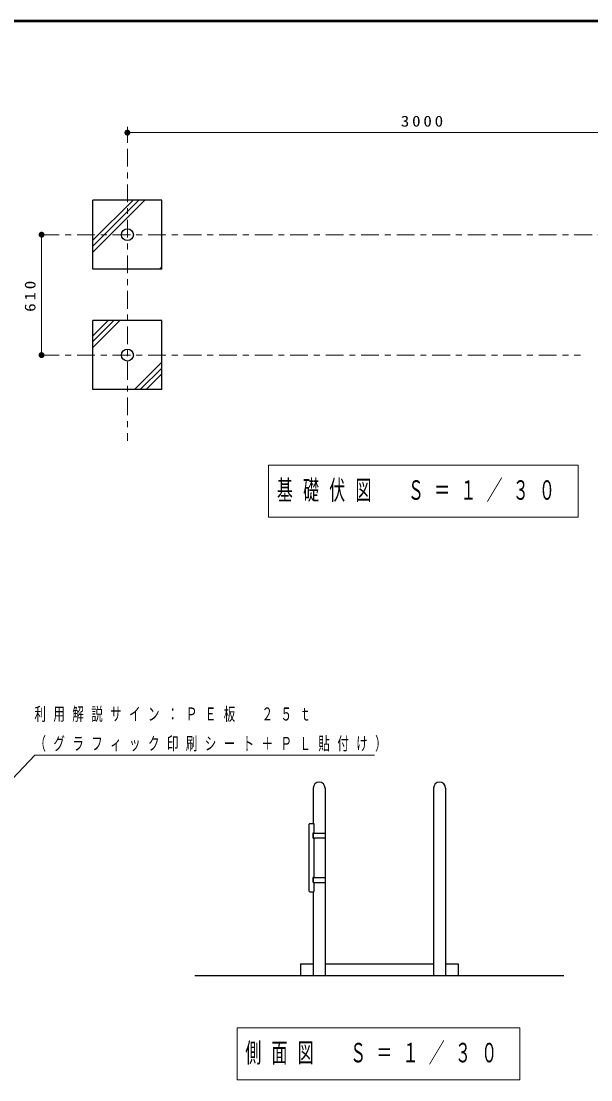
# Model space of a CAD drawing. Units: millimetres on the paper, with parts at other scales. Extents: x -385 to 0, y -61 to 267.
# Drawn here: x -251.6 to -155.4, y 88.2 to 267 of the extents above; entities that cross this region are included whole.
import ezdxf

# ---------------------------------------------------------------- set-up
doc = ezdxf.new("R2010")
doc.units = ezdxf.units.MM
doc.linetypes.add('USER1', pattern=[4.5, 2.5, -2])
doc.linetypes.add('USER2', pattern=[6, 3, -1, 1, -1])
doc.layers.add('LY_1', color=7, linetype='Continuous', lineweight=13)
doc.layers.add('LY_3', color=7, linetype='Continuous', lineweight=13)
doc.styles.add('ＭＳ ゴシック', font='')
doc.styles.get('ＭＳ ゴシック').set_extended_font_data('MS Gothic')

# ---------------------------------------------------------------- blocks, each defined once
blk = doc.blocks.new('filled_dot')
at = {"color": 0, "linetype": 'Continuous', "lineweight": -2, "const_width": 1.25}
blk.add_lwpolyline([(-0.625, 0, 1), (0.625, 0, 1)], format="xyb", close=True, dxfattribs=at)

msp = doc.modelspace()

# ---------------------------------------------------------------- linework, layer by layer
at = {"layer": 'LY_1'}
for p, q in [((-233.695, 246.438), (-233.695, 249.17)), ((-233.695, 248.17), (-133.695, 248.17)), ((-239.528, 229.991), (-232.747, 236.771)), ((-239.528, 229.001), (-231.758, 236.771)), ((-239.528, 228.011), (-230.768, 236.771)), ((-248.195, 210.605), (-248.195, 230.938)), ((-228.292, 225.105), (-227.862, 225.535)), ((-239.528, 213.869), (-236.959, 216.438)), ((-239.528, 212.879), (-235.969, 216.438)), ((-239.528, 211.889), (-234.979, 216.438)), ((-232.503, 204.771), (-227.862, 209.413)), ((-231.513, 204.771), (-227.862, 208.423)), ((-230.523, 204.771), (-227.862, 207.433)), ((-209.845, 192.019), (-209.845, 183.219)), ((-157.545, 192.019), (-209.845, 192.019)), ((-157.545, 183.219), (-157.545, 192.019)), ((-209.845, 183.219), (-157.545, 183.219)), ((-215.179, 97.001), (-215.179, 88.201)), ((-167.379, 97.001), (-215.179, 97.001)), ((-167.379, 88.201), (-167.379, 97.001)), ((-215.179, 88.201), (-167.379, 88.201))]:
    msp.add_line(p, q, dxfattribs=at)
at = {"layer": 'LY_1', "color": 1, "linetype": 'USER2'}
for p, q in [((-233.695, 245.438), (-233.695, 196.105)), ((-248.195, 230.938), (-119.195, 230.938)), ((-248.195, 210.605), (-157.122, 210.605))]:
    msp.add_line(p, q, dxfattribs=at)
at = {"layer": 'LY_1', "lineweight": 25}
for p, q in [((-239.528, 225.105), (-239.528, 236.771)), ((-227.862, 236.771), (-239.528, 236.771)), ((-227.862, 225.105), (-227.862, 236.771)), ((-227.862, 225.105), (-239.528, 225.105)), ((-239.528, 204.771), (-239.528, 216.438)), ((-227.862, 216.438), (-239.528, 216.438)), ((-227.862, 204.771), (-227.862, 216.438)), ((-227.862, 204.771), (-239.528, 204.771)), ((-202.304, 137.468), (-202.304, 131.468)), ((-200.294, 137.468), (-200.294, 129.885)), ((-181.971, 137.468), (-181.971, 105.801)), ((-179.961, 137.468), (-179.961, 105.801)), ((-202.974, 120.068), (-202.974, 131.368)), ((-202.874, 131.468), (-202.241, 131.468)), ((-202.141, 129.901), (-202.141, 131.368)), ((-202.308, 129.035), (-202.308, 129.901)), ((-202.308, 129.901), (-202.141, 129.901)), ((-202.308, 129.051), (-202.308, 129.885)), ((-202.308, 129.885), (-200.224, 129.885)), ((-202.308, 129.551), (-202.241, 129.551)), ((-202.308, 129.385), (-202.241, 129.385)), ((-202.308, 129.051), (-200.224, 129.051)), ((-202.308, 129.035), (-202.141, 129.035)), ((-202.241, 129.051), (-202.241, 129.885)), ((-202.141, 122.401), (-202.141, 129.035)), ((-200.294, 129.051), (-200.294, 122.385)), ((-200.224, 129.051), (-200.224, 129.885)), ((-202.308, 122.401), (-202.308, 121.535)), ((-202.308, 122.401), (-202.308, 121.535)), ((-202.308, 122.401), (-202.141, 122.401)), ((-202.308, 122.401), (-202.141, 122.401)), ((-202.308, 121.551), (-202.308, 122.385)), ((-202.308, 122.385), (-200.224, 122.385)), ((-202.308, 122.051), (-202.241, 122.051)), ((-202.308, 121.885), (-202.241, 121.885)), ((-202.241, 121.551), (-202.241, 122.385)), ((-200.224, 121.551), (-200.224, 122.385)), ((-202.874, 119.968), (-202.241, 119.968)), ((-202.308, 121.551), (-200.224, 121.551)), ((-202.308, 121.535), (-202.141, 121.535)), ((-202.308, 121.535), (-202.141, 121.535)), ((-202.304, 119.968), (-202.304, 105.801)), ((-202.141, 120.068), (-202.141, 121.535)), ((-200.294, 121.551), (-200.294, 105.801)), ((-204.466, 107.801), (-204.466, 105.801)), ((-177.799, 107.801), (-177.799, 105.801))]:
    msp.add_line(p, q, dxfattribs=at)
at = {"layer": 'LY_1', "linetype": 'USER1'}
for p, q in [((-200.291, 129.051), (-200.291, 129.885)), ((-200.291, 121.551), (-200.291, 122.385))]:
    msp.add_line(p, q, dxfattribs=at)
at = {"layer": 'LY_1', "color": 3, "lineweight": 25}
for p, q in [((-204.466, 107.801), (-202.304, 107.801)), ((-200.294, 107.801), (-181.971, 107.801)), ((-179.961, 107.801), (-177.799, 107.801)), ((-222.304, 105.801), (-159.961, 105.801))]:
    msp.add_line(p, q, dxfattribs=at)
at = {"layer": 'LY_1'}
msp.add_lwpolyline([(-260.785, 130.998), (-249.333, 143.061), (-191.962, 143.061)], dxfattribs=at)
at = {"layer": 'LY_1', "lineweight": 25}
for centre in [(-233.695, 230.938), (-233.695, 210.605)]:
    msp.add_circle(centre, 1.005, dxfattribs=at)
for centre, radius, start, end in [((-201.299, 137.468), 1.005, 0, 180), ((-180.966, 137.468), 1.005, 0, 180), ((-202.874, 131.368), 0.1, 90, 180), ((-202.241, 131.368), 0.1, 0, 90), ((-202.874, 120.068), 0.1, 180, 270), ((-202.241, 120.068), 0.1, 270, 0)]:
    msp.add_arc(centre, radius, start, end, dxfattribs=at)
at = {"layer": 'LY_3', "lineweight": 50}
msp.add_line((0, 267), (-385, 267), dxfattribs=at)

# ---------------------------------------------------------------- block references
at = {"layer": 'LY_1', "xscale": 0.4, "yscale": 0.4}
msp.add_blockref('filled_dot', (-233.695, 248.17), dxfattribs=at)
for p, rotation in [((-248.195, 230.938), 270), ((-248.195, 210.605), 90)]:
    msp.add_blockref('filled_dot', p, dxfattribs=dict(at, rotation=rotation))

# ---------------------------------------------------------------- texts
at = {"layer": 'LY_1', "style": 'ＭＳ ゴシック'}
for s, insert, char_height, attachment_point in [('\\T1.33;\\W1.15;3000', (-183.695, 249.17), 1.833, 8), ('\\T1.64;\\W0.6;基礎伏図\u3000Ｓ＝１／３０', (-208.445, 187.619), 3.299, 4), ('\\T1.64;\\W0.65;利用解説サイン：ＰＥ板\u3000２５ｔ', (-249.4, 149.861), 2.199, 4), ('\\T1.64;\\W0.65;（グラフィック印刷シート＋ＰＬ貼付け）', (-249.4, 144.861), 2.199, 4), ('\\T1.64;\\W0.6;側面図\u3000Ｓ＝１／３０', (-213.779, 92.601), 3.299, 4)]:
    msp.add_mtext(s, dxfattribs=dict(at, insert=insert, char_height=char_height, attachment_point=attachment_point))
at = {"layer": 'LY_1', "insert": (-249.195, 220.771), "char_height": 1.833, "attachment_point": 8, "rotation": 90, "style": 'ＭＳ ゴシック'}
msp.add_mtext('\\T1.33;\\W1.15;610', dxfattribs=at)

doc.saveas('drawing.dxf')
